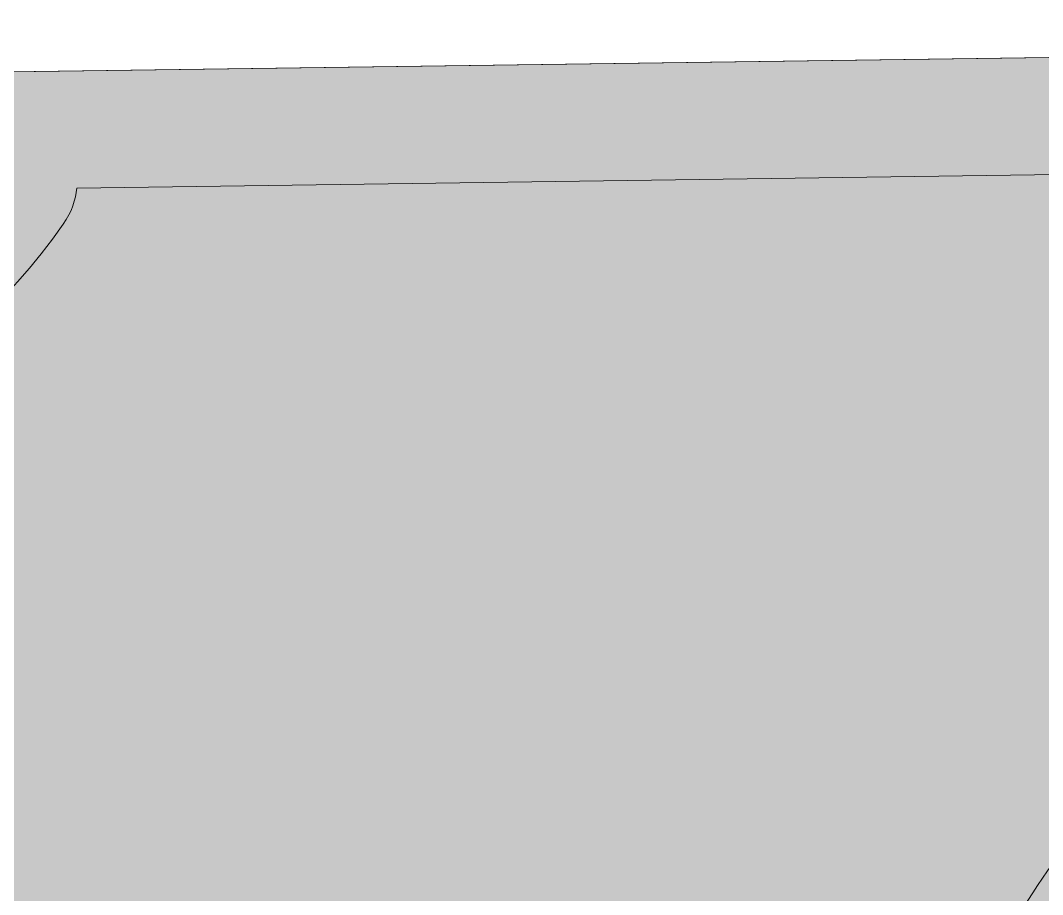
# Model space of a CAD drawing. Header units: millimetres. Extents: x 29 to 222, y -141 to -32.
# Drawn here: x 131.112 to 134.194, y -114.049 to -111.414 of the extents above; entities that cross this region are included whole.
import ezdxf

# ---------------------------------------------------------------- set-up
doc = ezdxf.new("R2010")
doc.units = ezdxf.units.MM
doc.header["$MEASUREMENT"] = 0
doc.layers.add('e_0', color=7, linetype='Continuous')
doc.layers.add('Layer 4', color=7, linetype='Continuous')

msp = doc.modelspace()

# ---------------------------------------------------------------- hatches: boundary and pattern name
at = {"layer": 'Layer 4'}
h = msp.add_hatch(color=1, dxfattribs=at)
h.dxf.hatch_style = 2
edge = h.paths.add_edge_path()
edge.add_spline(control_points=[(101.3371, -124.8291), (101.3371, -124.8291), (155.4734, -124.8291), (155.4734, -124.8291), (155.4734, -124.8291), (155.4734, -122.859), (155.4734, -122.859), (155.4734, -117.1633), (151.1264, -112.4093), (145.4534, -111.901), (145.4534, -111.901), (140.6861, -111.4738), (140.6861, -111.4738), (140.0604, -111.4177), (139.4311, -111.4141), (138.8048, -111.4629), (138.8048, -111.4629), (129.3359, -111.5934), (129.3359, -111.5934), (129.3359, -111.5934), (122.0788, -112.7666), (122.0788, -112.7666), (121.8034, -112.7881), (121.5272, -112.7989), (121.251, -112.7989), (121.251, -112.7989), (117.3525, -112.2222), (117.3525, -112.2222), (116.0607, -112.0311), (114.7501, -112.0011), (113.4508, -112.1327), (113.4508, -112.1327), (113.2429, -112.1538), (113.2429, -112.1538), (106.5988, -112.1538), (101.3371, -118.185), (101.3371, -124.8291), (101.3371, -124.8291), (101.3371, -124.8291), (101.3371, -124.8291)], knot_values=[0, 0, 0, 0, 1, 1, 1, 2, 2, 2, 3, 3, 3, 4, 4, 4, 5, 5, 5, 6, 6, 6, 7, 7, 7, 8, 8, 8, 9, 9, 9, 10, 10, 10, 11, 11, 11, 12, 12, 12, 13, 13, 13, 13], degree=3, periodic=1)

# ---------------------------------------------------------------- linework, layer by layer
at = {"layer": 'e_0', "lineweight": 0}
for points, knots in [([(101.3328, -124.8291), (101.3328, -124.8291), (155.4691, -124.8291), (155.4691, -124.8291), (155.4691, -124.8291), (155.4691, -122.859), (155.4691, -122.859), (155.4691, -117.1633), (151.1221, -112.4093), (145.4491, -111.901), (145.4491, -111.901), (140.6818, -111.4738), (140.6818, -111.4738), (140.3473, -111.4438), (140.0117, -111.4288), (139.6762, -111.4288), (139.384, -111.4288), (139.0921, -111.4402), (138.8006, -111.4629), (138.8006, -111.4629), (129.3316, -111.5934), (129.3316, -111.5934), (129.3316, -111.5934), (122.0745, -112.7666), (122.0745, -112.7666), (121.7991, -112.7881), (121.523, -112.7988), (121.2468, -112.7988), (121.2468, -112.7988), (117.3483, -112.2222), (117.3483, -112.2222), (116.5829, -112.109), (115.8107, -112.0523), (115.0384, -112.0523), (114.5071, -112.0523), (113.976, -112.0791), (113.4466, -112.1327), (113.4466, -112.1327), (113.2386, -112.1538), (113.2386, -112.1538), (106.5945, -112.1538), (101.3328, -118.185), (101.3328, -124.8291)], [0, 0, 0, 0, 1, 1, 1, 2, 2, 2, 3, 3, 3, 4, 4, 4, 5, 5, 5, 6, 6, 6, 7, 7, 7, 8, 8, 8, 9, 9, 9, 10, 10, 10, 11, 11, 11, 12, 12, 12, 13, 13, 13, 14, 14, 14, 14]), ([(136.5505, -111.8467), (136.3531, -112.4917), (135.7695, -112.8112), (135.2265, -113.137), (134.9715, -113.2901), (134.7088, -113.4523), (134.4884, -113.6535), (134.2774, -113.8462), (134.1207, -114.094), (133.9891, -114.3452), (133.8644, -114.5829), (133.7581, -114.8359), (133.6313, -115.0752), (133.2245, -114.6721), (132.6839, -114.518), (132.1136, -114.5071), (131.8123, -114.5013), (131.5098, -114.533), (131.2217, -114.6273), (131.0279, -114.6907), (130.8853, -114.7362), (130.6809, -114.6869), (130.5239, -114.649), (130.3543, -114.6008), (130.2137, -114.52), (130.0519, -114.4269), (130.0145, -114.284), (129.9114, -114.1405), (129.8288, -114.0254), (129.6632, -113.9629), (129.597, -113.8444), (129.4652, -113.6081), (129.7586, -113.2904), (129.9182, -113.1445), (130.3501, -112.7496), (130.8988, -112.5219), (131.2415, -112.0284), (131.2675, -111.9908), (131.2789, -111.9543), (131.282, -111.9193), (131.282, -111.9193), (136.5505, -111.8467), (136.5505, -111.8467)], [0, 0, 0, 0, 1, 1, 1, 2, 2, 2, 3, 3, 3, 4, 4, 4, 5, 5, 5, 6, 6, 6, 7, 7, 7, 8, 8, 8, 9, 9, 9, 10, 10, 10, 11, 11, 11, 12, 12, 12, 13, 13, 13, 14, 14, 14, 14]), ([(132.3472, -117.9562), (132.2006, -117.3775), (131.6324, -117.2858), (131.1606, -117.0723), (131.7171, -116.8734), (132.3038, -116.7247), (132.8082, -116.4645), (133.2878, -116.2171), (133.6436, -115.8706), (133.8973, -115.3953), (134.1421, -114.9366), (134.2906, -114.4157), (134.6304, -114.0126), (135.2445, -113.2839), (136.4743, -113.0367), (136.7442, -112.0408), (137.0868, -112.9268), (137.4715, -113.8546), (138.0385, -114.696), (138.6837, -115.6542), (139.4892, -116.3551), (140.3674, -116.7231), (140.4256, -116.7474), (140.49, -116.7714), (140.5586, -116.79), (140.5654, -116.8036), (140.5725, -116.8164), (140.5794, -116.8298), (140.3665, -116.9738), (140.1943, -117.1799), (139.9956, -117.3419), (139.7567, -117.5368), (139.4995, -117.6879), (139.2012, -117.7693), (138.7435, -117.8941), (138.2454, -117.9358), (137.8639, -118.2464), (137.6541, -118.4173), (137.5453, -118.6522), (137.4103, -118.8794), (137.2666, -119.1212), (137.0703, -119.2396), (136.8225, -119.3596), (136.3422, -119.5921), (135.9411, -119.8777), (135.7065, -120.3735), (135.7056, -120.3754), (135.7056, -120.3777), (135.7048, -120.3796), (135.6157, -120.3337), (135.52, -120.2955), (135.4135, -120.2707), (135.0209, -120.1791), (134.6014, -120.2301), (134.2016, -120.1955), (133.805, -120.1612), (133.3983, -120.0826), (133.055, -119.8709), (132.7505, -119.6831), (132.4951, -119.3951), (132.4017, -119.0443), (132.3066, -118.687), (132.4377, -118.3136), (132.3472, -117.9562)], [0, 0, 0, 0, 1, 1, 1, 2, 2, 2, 3, 3, 3, 4, 4, 4, 5, 5, 5, 6, 6, 6, 7, 7, 7, 8, 8, 8, 9, 9, 9, 10, 10, 10, 11, 11, 11, 12, 12, 12, 13, 13, 13, 14, 14, 14, 15, 15, 15, 16, 16, 16, 17, 17, 17, 18, 18, 18, 19, 19, 19, 20, 20, 20, 21, 21, 21, 21])]:
    msp.add_open_spline(points, degree=3, knots=knots, dxfattribs=at)
at = {"layer": 'Layer 4', "lineweight": 0}
msp.add_open_spline([(101.3371, -124.8291), (101.3371, -124.8291), (155.4734, -124.8291), (155.4734, -124.8291), (155.4734, -124.8291), (155.4734, -122.859), (155.4734, -122.859), (155.4734, -117.1633), (151.1264, -112.4093), (145.4534, -111.901), (145.4534, -111.901), (140.6861, -111.4738), (140.6861, -111.4738), (140.0604, -111.4177), (139.4311, -111.4141), (138.8048, -111.4629), (138.8048, -111.4629), (129.3359, -111.5934), (129.3359, -111.5934), (129.3359, -111.5934), (122.0788, -112.7666), (122.0788, -112.7666), (121.8034, -112.7881), (121.5272, -112.7989), (121.251, -112.7989), (121.251, -112.7989), (117.3525, -112.2222), (117.3525, -112.2222), (116.0607, -112.0311), (114.7501, -112.0011), (113.4508, -112.1327), (113.4508, -112.1327), (113.2429, -112.1538), (113.2429, -112.1538), (106.5988, -112.1538), (101.3371, -118.185), (101.3371, -124.8291), (101.3371, -124.8291), (101.3371, -124.8291), (101.3371, -124.8291)], degree=3, knots=[0, 0, 0, 0, 1, 1, 1, 2, 2, 2, 3, 3, 3, 4, 4, 4, 5, 5, 5, 6, 6, 6, 7, 7, 7, 8, 8, 8, 9, 9, 9, 10, 10, 10, 11, 11, 11, 12, 12, 12, 13, 13, 13, 13], dxfattribs=at)

doc.saveas('drawing.dxf')
